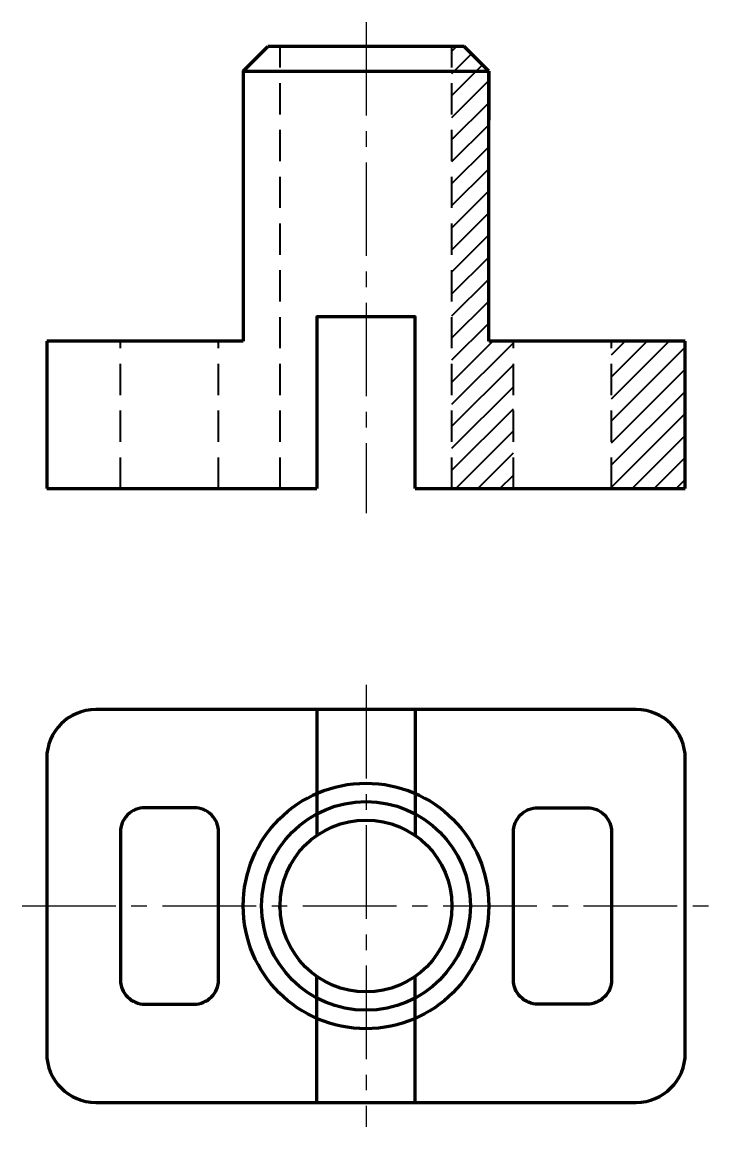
# Model space of a CAD drawing. Header units: millimetres. Extents: x 270 to 410, y 345 to 570.
import ezdxf

# ---------------------------------------------------------------- set-up
doc = ezdxf.new("R2010")
doc.units = ezdxf.units.MM
doc.linetypes.add('CENTER2', pattern=[28.575, 19.05, -3.175, 3.175, -3.175])
doc.linetypes.add('невидимая', pattern=[9.525, 6.35, -3.175])
for name, color, linetype, lineweight in [('NEV', 5, 'невидимая', 40), ('OSI', 1, 'CENTER2', 30), ('OSNV', 7, 'Continuous', 80), ('SHTR', 92, 'Continuous', 40)]:
    doc.layers.add(name, color=color, linetype=linetype, lineweight=lineweight)

msp = doc.modelspace()

# ---------------------------------------------------------------- hatches: boundary and pattern name
at = {"layer": 'SHTR'}
h = msp.add_hatch(dxfattribs=at)
h.set_pattern_fill('ANSI31', color=256)
h.paths.add_polyline_path([(405, 505), (390, 505), (390, 475), (405, 475)])
h.paths.add_polyline_path([(370, 505), (365, 505), (365, 560), (357.5, 560), (357.5, 475), (370, 475)])
h.paths.add_polyline_path([(360, 565), (357.5, 565), (357.5, 560), (365, 560)])

# ---------------------------------------------------------------- linework, layer by layer
at = {"layer": 'NEV'}
for p, q in [((290, 475), (290, 505)), ((310, 475), (310, 505)), ((370, 475), (370, 505)), ((390, 475), (390, 505)), ((322.28, 390), (322.28, 389.56))]:
    msp.add_line(p, q, dxfattribs=at)
for points in [[(322.5, 475), (322.5, 565)], [(357.5, 475), (357.5, 565)]]:
    msp.add_lwpolyline(points, dxfattribs=at)
at = {"layer": 'OSI'}
for p, q in [((340, 570), (340, 470)), ((340, 435), (340, 345)), ((270, 390), (410, 390))]:
    msp.add_line(p, q, dxfattribs=at)
at = {"layer": 'OSNV'}
for p, q in [((315, 560), (320, 565)), ((360, 565), (320, 565)), ((365, 560), (360, 565)), ((315, 560), (315, 505)), ((315, 560), (365, 560)), ((365, 505), (365, 560)), ((365, 560), (365, 550)), ((315, 505), (275, 505)), ((275, 505), (275, 475)), ((405, 505), (365, 505)), ((405, 475), (405, 505)), ((275, 475), (330, 475)), ((350, 475), (405, 475)), ((395, 430), (285, 430)), ((275, 420), (275, 360)), ((405, 360), (405, 420)), ((285, 350), (395, 350))]:
    msp.add_line(p, q, dxfattribs=at)
for points in [[(350, 475), (350, 510), (330, 510), (330, 475)], [(330, 430), (330, 404.36)], [(350, 430), (350, 404.36)], [(330, 350), (330, 375.64)], [(350, 350), (350, 375.64)]]:
    msp.add_lwpolyline(points, dxfattribs=at)
for points in [[(310, 390), (310, 405, 0.414214), (305, 410), (295, 410, 0.414214), (290, 405), (290, 375, 0.414214), (295, 370), (305, 370, 0.414214), (310, 375), (310, 390)], [(370, 390), (370, 405, -0.414214), (375, 410), (385, 410, -0.414214), (390, 405), (390, 375, -0.414214), (385, 370), (375, 370, -0.414214), (370, 375), (370, 390)]]:
    msp.add_lwpolyline(points, format="xyb", dxfattribs=at)
for radius in [25, 21.25, 17.5, 17.5]:
    msp.add_circle((340, 390), radius, dxfattribs=at)
for centre, start, end in [((285, 420), 90, 180), ((395, 420), 0, 90), ((285, 360), 180, 270), ((395, 360), 270, 0)]:
    msp.add_arc(centre, 10, start, end, dxfattribs=at)

doc.saveas('drawing.dxf')
